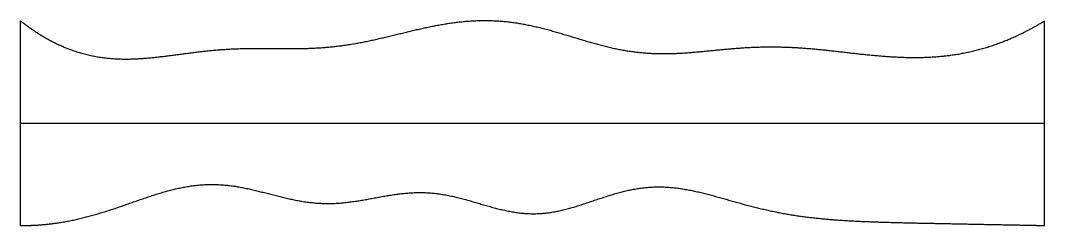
# Model space of a CAD drawing. Header units: millimetres. Extents: x 0 to 10, y 0 to 2.
import ezdxf

# ---------------------------------------------------------------- set-up
doc = ezdxf.new("R2010")
doc.units = ezdxf.units.MM
doc.layers.get('0').update_dxf_attribs({"linetype": 'CONTINUOUS'})

msp = doc.modelspace()

# ---------------------------------------------------------------- linework, layer by layer
for points in [[(0, 2), (0.039, 1.97), (0.116, 1.913), (0.232, 1.836), (0.388, 1.753), (0.584, 1.681), (0.782, 1.638), (0.98, 1.622), (1.18, 1.629), (1.38, 1.65), (1.582, 1.678), (1.784, 1.705), (1.986, 1.724), (2.188, 1.732), (2.39, 1.732), (2.592, 1.729), (2.793, 1.729), (2.993, 1.739), (3.193, 1.763), (3.392, 1.8), (3.592, 1.847), (3.792, 1.897), (3.992, 1.944), (4.194, 1.982), (4.396, 2.004), (4.598, 2.008), (4.8, 1.991), (5, 1.955), (5.2, 1.902), (5.399, 1.841), (5.597, 1.78), (5.795, 1.728), (5.994, 1.693), (6.195, 1.677), (6.396, 1.679), (6.598, 1.695), (6.8, 1.716), (7.002, 1.735), (7.204, 1.747), (7.405, 1.748), (7.606, 1.739), (7.807, 1.722), (8.009, 1.699), (8.211, 1.675), (8.412, 1.655), (8.614, 1.642), (8.816, 1.64), (9.016, 1.652), (9.216, 1.682), (9.414, 1.73), (9.611, 1.798), (9.767, 1.869), (9.884, 1.931), (9.961, 1.976), (10, 2)], [(0, 0), (0, 0.08), (0, 0.24), (0, 0.48), (0, 0.8), (0, 1.2), (0, 1.52), (0, 1.76), (0, 1.92), (0, 2)], [(10, 0), (10, 0.08), (10, 0.24), (10, 0.48), (10, 0.8), (10, 1.2), (10, 1.52), (10, 1.76), (10, 1.92), (10, 2)], [(0, 1), (0.4, 1), (1.2, 1), (2.4, 1), (4, 1), (6, 1), (7.6, 1), (8.8, 1), (9.6, 1), (10, 1)], [(0, 0), (0.04, 0), (0.12, 0.001), (0.24, 0.008), (0.399, 0.027), (0.599, 0.069), (0.798, 0.125), (0.998, 0.192), (1.197, 0.264), (1.397, 0.331), (1.596, 0.381), (1.796, 0.407), (1.995, 0.403), (2.195, 0.37), (2.394, 0.319), (2.594, 0.265), (2.794, 0.224), (2.994, 0.208), (3.194, 0.222), (3.395, 0.257), (3.596, 0.297), (3.797, 0.325), (3.997, 0.327), (4.198, 0.296), (4.397, 0.241), (4.597, 0.179), (4.796, 0.128), (4.995, 0.106), (5.193, 0.123), (5.391, 0.172), (5.59, 0.241), (5.789, 0.31), (5.988, 0.362), (6.188, 0.385), (6.388, 0.376), (6.589, 0.339), (6.79, 0.286), (6.99, 0.227), (7.19, 0.173), (7.39, 0.127), (7.59, 0.093), (7.789, 0.069), (7.989, 0.052), (8.19, 0.041), (8.391, 0.034), (8.592, 0.028), (8.793, 0.024), (8.995, 0.02), (9.196, 0.016), (9.397, 0.012), (9.598, 0.008), (9.759, 0.005), (9.88, 0.003), (9.96, 0.001), (10, 0)]]:
    msp.add_open_spline(points, degree=5)

doc.saveas('drawing.dxf')
